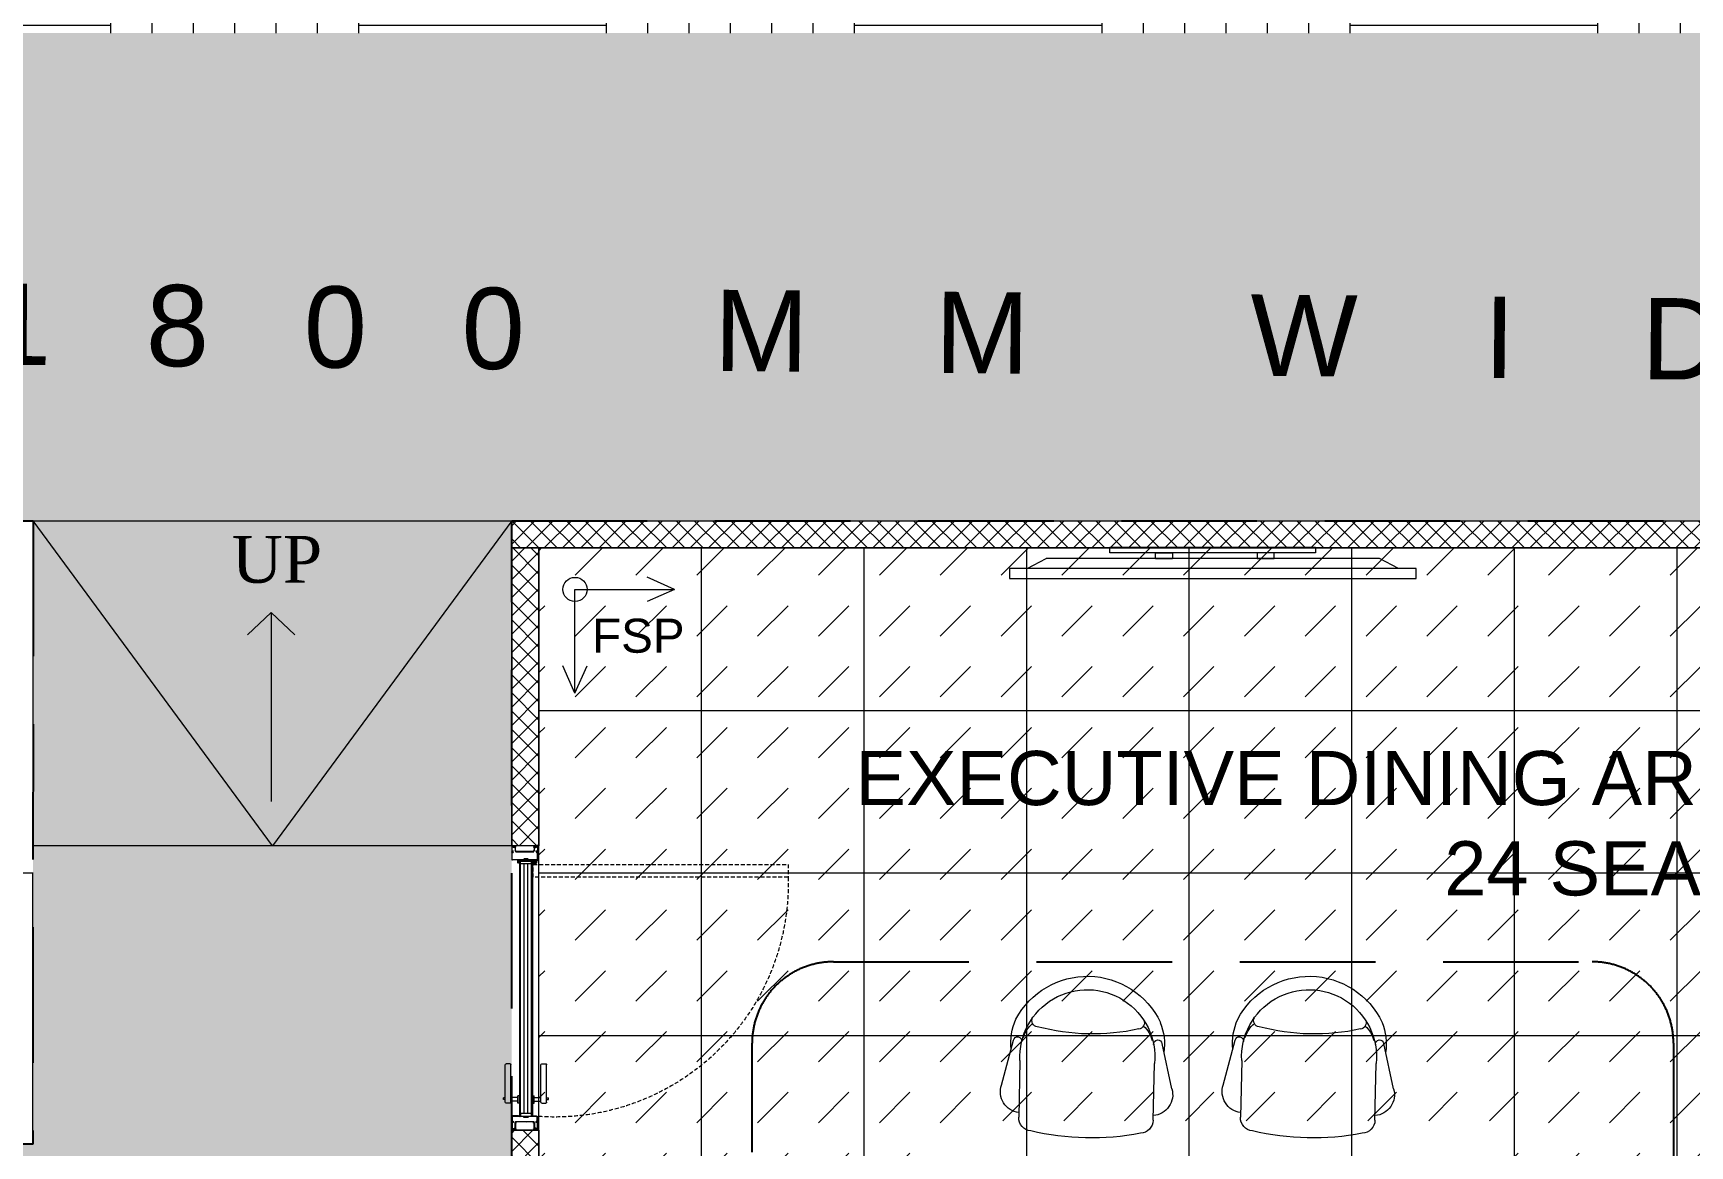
# Model space of a CAD drawing. Header units: millimetres. Extents: x 2335845 to 2509607, y 289014 to 361737.
# Drawn here: x 2351046 to 2357159, y 304695 to 308802 of the extents above; entities that cross this region are included whole.
import ezdxf

# ---------------------------------------------------------------- set-up
doc = ezdxf.new("R2010")
doc.units = ezdxf.units.MM
doc.linetypes.add('DASHED', pattern=[0.75, 0.5, -0.25])
for name, color, linetype, lineweight in [('1-fur', 8, 'Continuous', 0), ('A-DOOR-FULL', 40, 'Continuous', 18), ('A-FURN-LOOSE', 24, 'Continuous', 18), ('AR_01_PARTITION FULL HT', 2, 'Continuous', 25), ('AR_FURNITURE_MODULAR', 20, 'Continuous', 18), ('IN-DOOR', 8, 'Continuous', 0), ('IN-PRTN-FULL', 30, 'Continuous', 20), ('IN-PRTN-HATCH', 8, 'Continuous', 5), ('TOA- AV', 7, 'Continuous', 9), ('TOA-FC-GYPSUM', 250, 'Continuous', 5), ('TOA-FL-CPT-1', 8, 'Continuous', 5), ('TOA-FL-FSP', 8, 'Continuous', 20), ('TOA-FL-TILE-1', 8, 'Continuous', 5), ('TOA-FL-TILE-2', 8, 'Continuous', 5), ('TOA-FL-TILE-3', 8, 'Continuous', 5), ('TOA-RAMP', 8, 'Continuous', 13)]:
    doc.layers.add(name, color=color, linetype=linetype, lineweight=lineweight)
for name, color, linetype in [('FLOOR MARK', 7, 'Continuous'), ('I-FURN', 7, 'Continuous'), ('ROOM TEXT', 3, 'Continuous')]:
    doc.layers.add(name, color=color, linetype=linetype)
doc.styles.add('2MM', font='arial.ttf')
doc.styles.add('ARIAL', font='arial.ttf')
doc.styles.add('GEORGE', font='georgia.ttf')

# ---------------------------------------------------------------- blocks, each defined once
blk = doc.blocks.new('A$C6D3804F5')
at = {"layer": 'A-FURN-LOOSE', "color": 153, "lineweight": 15}
for p, q in [((0.14, 7.58), (1.76, 14.27)), ((25.47, 7.58), (23.85, 14.27)), ((2.81, 2.86), (2.81, 11.28)), ((22.81, 11.28), (22.81, 2.86))]:
    blk.add_line(p, q, dxfattribs=at)
for centre, radius, start, end in [((12.81, 12.01), 12.02, 26.7364, 153.2636), ((12.81, 12), 10.03, 355.8599, 184.1401), ((10.49, 13.94), 9.1, 157.5644, 186.3841), ((5.36, 17.27), 0.915, 153.155, 264.3436), ((20.25, 17.27), 0.915, 275.6564, 26.845), ((15.13, 13.94), 9.1, 353.6159, 22.4356), ((2.38, 14.17), 0.627, 355.4934, 170.3074), ((7.32, 13.66), 4.19, 131.0302, 165.6952), ((12.81, 47.42), 31.96, 256.3606, 283.6394), ((18.3, 13.66), 4.19, 14.3048, 48.9698), ((23.23, 14.17), 0.627, 9.6926, 184.5066), ((3.12, 6.64), 3.12, 162.5119, 264.184), ((22.49, 6.64), 3.12, 275.816, 17.4881), ((4.81, 2.86), 2, 180, 265.3295), ((20.81, 2.86), 2, 274.6705, 0), ((12.81, 38.9), 38.9, 257.8867, 282.1133)]:
    blk.add_arc(centre, radius, start, end, dxfattribs=at)
blk = doc.blocks.new('*U632')
at = {"layer": 'IN-PRTN-HATCH'}
h = blk.add_hatch(dxfattribs=at)
h.set_pattern_fill('ANSI37', color=256, scale=15)
h.set_pattern_definition([(45, (-5303.94, 0), (-33.67596, 33.67596), []), (135, (-5303.94, 0), (-33.67596, -33.67596), [])])
h.paths.add_polyline_path([(-108520.1, -39967.2), (-100346.2, -39967.2), (-100346.2, -39867.2), (-108520.1, -39867.2)])
at = {"layer": 'IN-PRTN-FULL', "elevation": 0}
blk.add_lwpolyline([(-108520.1, -39967.2), (-100346.2, -39967.2), (-100346.2, -39867.2), (-108520.1, -39867.2)], close=True, dxfattribs=at)
blk = doc.blocks.new('*U634')
at = {"layer": 'IN-PRTN-HATCH'}
h = blk.add_hatch(dxfattribs=at)
h.set_pattern_fill('ANSI37', color=256, scale=15)
h.set_pattern_definition([(45, (-14602.78, 0), (-33.67596, 33.67596), []), (135, (-14602.78, 0), (-33.67596, -33.67596), [])])
h.paths.add_polyline_path([(-109632.1, -39967.2), (-108533, -39967.2), (-108533, -39867.2), (-109632.1, -39867.2)])
at = {"layer": 'IN-PRTN-FULL', "elevation": 0}
blk.add_lwpolyline([(-109632.1, -39967.2), (-108533, -39967.2), (-108533, -39867.2), (-109632.1, -39867.2)], close=True, dxfattribs=at)
blk = doc.blocks.new('rub1')
at = {"lineweight": 20}
h = blk.add_hatch(color=8, dxfattribs=at)
h.paths.add_polyline_path([(285.1, 663.6), (284.4, 663.6, 0.06789), (284.3, 663.1), (284, 663.1), (284, 663.6), (283.7, 663.6), (283.7, 662.4), (284, 662.4), (284, 662.9), (284.3, 662.9, 0.066804), (284.4, 662.3), (285.1, 662.3, 0.299446), (285.5, 662.9), (285.5, 663.1, 0.299446)])
h.paths.add_polyline_path([(285.4, 663.1), (285.4, 662.9, -0.365226), (285, 662.5), (284.6, 662.5, -0.12053), (284.6, 663.5), (285, 663.5, -0.209232)], flags=16)
at = {"layer": '1-fur', "color": 8, "lineweight": 20}
for p, q in [((284.4, 663.6), (285.1, 663.6)), ((284.4, 662.3), (285.1, 662.3)), ((284.6, 663.5), (285, 663.5)), ((284.6, 662.5), (285, 662.5)), ((285.4, 663.1), (285.4, 662.9)), ((285.5, 663.1), (285.5, 662.9))]:
    blk.add_line(p, q, dxfattribs=at)
for points in [[(284, 662.9), (284, 662.4), (283.7, 662.4), (283.7, 663.6), (284, 663.6), (284, 663.1)], [(284.3, 663.1), (284, 663.1)], [(284, 662.9), (284.3, 662.9)]]:
    blk.add_lwpolyline(points, dxfattribs=at)
for centre, radius, start, end in [((286.3, 663), 1.99, 160.4255, 175.9608), ((286.3, 663), 1.99, 182.636, 197.9236), ((286.5, 663), 1.99, 165.4708, 192.9616), ((284.8, 662.9), 0.623, 16.2565, 63.5269), ((285, 662.9), 0.413, 282.3178, 2.5719), ((284.9, 663), 0.623, 3.1317, 69.8122), ((284.9, 662.9), 0.623, 290.1878, 356.8683)]:
    blk.add_arc(centre, radius, start, end, dxfattribs=at)
blk = doc.blocks.new('*U695')
at = {"layer": 'IN-DOOR', "color": 8, "ltscale": 2}
for p, q in [((-32.56, 3.81), (-32.56, 4.31)), ((-32.45, 4.42), (-27.72, 4.42)), ((-32.13, 4.42), (-32.13, 4.64)), ((-32.13, 4.64), (-31.89, 4.64)), ((-31.89, 4.42), (-31.89, 4.64)), ((-27.61, 3.81), (-27.61, 4.31)), ((-36, 3.3), (-36, 0)), ((-36, 3.29), (-36, 2.86)), ((-34.92, 3.3), (-35.99, 3.3)), ((-35.98, 2.84), (-35.92, 2.84)), ((-35.96, 3.17), (-35.96, 3.25)), ((-35.95, 3.26), (-34.97, 3.26)), ((-35.91, 2.83), (-35.91, 2.79)), ((-35.9, 2.78), (-35.83, 2.76)), ((-35.82, 2.77), (-35.86, 2.83)), ((-35.85, 2.84), (-35.11, 2.84)), ((-35.09, 2.88), (-35.81, 2.88)), ((-35.09, 2.82), (-35.11, 2.77)), ((-35.09, 2.76), (-34.98, 2.76)), ((-35.04, 2.83), (-35.04, 2.83)), ((-34.93, 2.81), (-35.02, 2.81)), ((-34.96, 3.25), (-34.96, 3.2)), ((-34.96, 2.74), (-34.96, 1.81)), ((-34.94, 3.18), (-34.94, 3.18)), ((-34.91, 3.21), (-34.91, 3.29)), ((-34.91, 0.51), (-34.91, 2.79)), ((-32.56, 2.62), (-32.56, 2.84)), ((-32.56, 2.84), (-31.66, 2.84)), ((-32.56, 2.62), (-31.66, 2.62)), ((-32.45, 3.7), (-27.72, 3.7)), ((-32.34, 2.84), (-32.34, 3.7)), ((-31.87, 2.84), (-31.87, 3.7)), ((-31.66, 2.62), (-31.66, 2.84)), ((-0.79, 3.21), (-0.79, 3.29)), ((-0.79, 0.51), (-0.79, 2.79)), ((-0.78, 3.3), (-0.01, 3.3)), ((-0.77, 2.81), (-0.68, 2.81)), ((-0.76, 3.18), (-0.76, 3.18)), ((-0.75, 3.25), (-0.75, 3.2)), ((-0.74, 2.74), (-0.74, 1.81)), ((-0.05, 3.26), (-0.73, 3.26)), ((-0.61, 2.76), (-0.72, 2.76)), ((-0.67, 2.83), (-0.67, 2.83)), ((-0.62, 2.82), (-0.59, 2.77)), ((-0.61, 2.88), (-0.19, 2.88)), ((-0.15, 2.84), (-0.6, 2.84)), ((-0.18, 2.77), (-0.14, 2.83)), ((-0.1, 2.78), (-0.17, 2.76)), ((-0.09, 2.83), (-0.09, 2.79)), ((-0.02, 2.84), (-0.08, 2.84)), ((-0.04, 3.17), (-0.04, 3.25)), ((0, 3.3), (0, 0)), ((0, 3.29), (0, 2.86)), ((-36, 0.44), (-36, 0.01)), ((-35.99, 0), (-34.92, 0)), ((-35.92, 0.46), (-35.98, 0.46)), ((-35.96, 0.05), (-35.96, 0.13)), ((-34.97, 0.04), (-35.95, 0.04)), ((-35.91, 0.5), (-35.91, 0.47)), ((-35.83, 0.54), (-35.9, 0.51)), ((-35.86, 0.47), (-35.82, 0.53)), ((-35.11, 0.46), (-35.85, 0.46)), ((-35.81, 0.42), (-35.09, 0.42)), ((-35.11, 0.52), (-35.09, 0.48)), ((-34.98, 0.54), (-35.09, 0.54)), ((-35.04, 0.47), (-35.04, 0.47)), ((-35.03, 0.2), (-35.03, 0.14)), ((-35.02, 0.49), (-34.93, 0.49)), ((-35.01, 0.22), (-35.01, 0.22)), ((-35.01, 0.12), (-34.93, 0.12)), ((-34.98, 0.18), (-34.99, 0.2)), ((-34.96, 1.81), (-34.97, 1.8)), ((-34.97, 1.8), (-34.96, 1.79)), ((-34.96, 1.79), (-34.96, 0.56)), ((-34.93, 0.16), (-34.96, 0.16)), ((-34.96, 0.1), (-34.96, 0.05)), ((-34.94, 0.12), (-34.94, 0.12)), ((-34.88, 0.19), (-34.92, 0.17)), ((-34.91, 0.1), (-34.91, 0.02)), ((-34.91, 0.01), (-34.91, 0.09)), ((-34.89, 0), (-34.2, 0)), ((-34.87, 0.08), (-34.85, 0.18)), ((-34.83, 0.06), (-34.85, 0.06)), ((-34.81, 0.05), (-34.82, 0.07)), ((-34.79, 0.07), (-34.8, 0.05)), ((-34.3, 0.06), (-34.77, 0.06)), ((-34.2, 0.81), (-34.2, 0)), ((-32.56, 0.98), (-32.56, 0.77)), ((-32.56, 0.98), (-31.66, 0.98)), ((-32.56, 0.77), (-31.66, 0.77)), ((-32.34, 0.77), (-32.34, -0.1)), ((-31.87, 0.77), (-31.87, -0.1)), ((-31.66, 0.98), (-31.66, 0.77)), ((-1.8, 0), (-1.8, 0.1)), ((-0.81, 0), (-1.8, 0)), ((-1.76, 0.06), (-1.65, 0.06)), ((-1.63, 0.07), (-1.62, 0.05)), ((-1.61, 0.05), (-0.88, 0.07)), ((-0.87, 0.06), (-0.86, 0.06)), ((-0.84, 0.08), (-0.85, 0.18)), ((-0.82, 0.19), (-0.79, 0.17)), ((-0.79, 0.1), (-0.79, 0.02)), ((-0.79, 0.01), (-0.79, 0.09)), ((-0.78, 0.16), (-0.74, 0.16)), ((-0.01, 0), (-0.78, 0)), ((-0.68, 0.49), (-0.77, 0.49)), ((-0.69, 0.12), (-0.77, 0.12)), ((-0.76, 0.12), (-0.76, 0.12)), ((-0.75, 0.1), (-0.75, 0.05)), ((-0.74, 1.81), (-0.73, 1.8)), ((-0.73, 1.8), (-0.74, 1.79)), ((-0.74, 1.79), (-0.74, 0.56)), ((-0.73, 0.04), (-0.05, 0.04)), ((-0.72, 0.54), (-0.62, 0.54)), ((-0.72, 0.18), (-0.71, 0.2)), ((-0.69, 0.22), (-0.69, 0.22)), ((-0.68, 0.2), (-0.68, 0.14)), ((-0.67, 0.47), (-0.67, 0.47)), ((-0.6, 0.52), (-0.62, 0.48)), ((-0.19, 0.42), (-0.61, 0.42)), ((-0.6, 0.46), (-0.15, 0.46)), ((-0.14, 0.47), (-0.18, 0.53)), ((-0.17, 0.54), (-0.1, 0.51)), ((-0.09, 0.5), (-0.09, 0.47)), ((-0.08, 0.46), (-0.02, 0.46)), ((-0.04, 0.05), (-0.04, 0.13)), ((0, 0.44), (0, 0.01)), ((-32.56, -0.21), (-32.56, -0.71)), ((-32.45, -0.1), (-27.72, -0.1)), ((-32.45, -0.82), (-27.72, -0.82)), ((-32.13, -0.82), (-32.13, -1.03)), ((-32.13, -1.03), (-31.89, -1.03)), ((-31.89, -0.82), (-31.89, -1.03)), ((-27.61, -0.21), (-27.61, -0.71))]:
    blk.add_line(p, q, dxfattribs=at)
at = {"layer": 'IN-DOOR', "color": 8, "ltscale": 3}
for p, q in [((-35.03, 3.16), (-35.03, 3.09)), ((-34.93, 3.18), (-35.01, 3.18)), ((-35.01, 3.08), (-35.01, 3.08)), ((-35, 3.09), (-34.98, 3.12)), ((-34.96, 3.13), (-34.93, 3.13)), ((-34.92, 3.13), (-34.9, 3.11)), ((-34.91, 3.28), (-34.91, 3.2)), ((-34.21, 3.3), (-34.89, 3.3)), ((-34.87, 3.12), (-34.87, 3.22)), ((-34.85, 3.24), (-34.83, 3.24)), ((-34.82, 3.23), (-34.81, 3.24)), ((-34.8, 3.24), (-34.79, 3.23)), ((-34.77, 3.24), (-34.3, 3.24)), ((-34.26, 2.56), (-34.27, 2.55)), ((-34.27, 2.55), (-34.26, 2.54)), ((-34.26, 3.2), (-34.26, 2.56)), ((-34.26, 2.54), (-34.26, 2.11)), ((-34.21, 2), (-34.21, 3.14)), ((-34.21, 0.91), (-34.21, 2.7)), ((-1.85, 2), (-1.85, 3.3)), ((-1.85, 3.3), (-0.81, 3.3)), ((-1.85, 0.91), (-1.85, 2.86)), ((-1.8, 3.2), (-1.8, 3.17)), ((-1.8, 3.17), (-1.79, 3.16)), ((-1.79, 3.16), (-1.8, 3.15)), ((-1.8, 3.15), (-1.8, 2.11)), ((-1.65, 3.24), (-1.76, 3.24)), ((-1.62, 3.24), (-1.63, 3.23)), ((-0.88, 3.23), (-1.61, 3.24)), ((-0.86, 3.24), (-0.87, 3.24)), ((-0.84, 3.12), (-0.84, 3.22)), ((-0.79, 3.13), (-0.81, 3.11)), ((-0.79, 3.28), (-0.79, 3.2)), ((-0.74, 3.13), (-0.78, 3.13)), ((-0.77, 3.18), (-0.69, 3.18)), ((-0.71, 3.09), (-0.72, 3.12)), ((-0.69, 3.08), (-0.7, 3.08)), ((-0.68, 3.16), (-0.68, 3.09)), ((-34.4, 2.03), (-34.4, 1.57)), ((-34.3, 2.07), (-34.36, 2.07)), ((-34.35, 1.53), (-34.3, 1.53)), ((-34.34, 1.83), (-34.34, 1.99)), ((-34.34, 1.61), (-34.34, 1.77)), ((-34.31, 2), (-34.23, 1.98)), ((-34.23, 1.62), (-34.31, 1.6)), ((-34.27, 1.04), (-34.28, 1.03)), ((-34.28, 1.01), (-34.27, 1)), ((-34.26, 1.49), (-34.26, 1.05)), ((-34.26, 0.99), (-34.26, 0.1)), ((-34.21, 0.82), (-34.21, 0.85)), ((-34.17, 0.89), (-34.2, 0.9)), ((-34.2, 0.86), (-34.17, 0.84)), ((-2.16, 0.77), (-2.16, 0.88)), ((-2.14, 0.9), (-2.08, 0.88)), ((-1.8, 0.75), (-2.14, 0.75)), ((-2.11, 0.85), (-2.11, 0.82)), ((-2.08, 0.84), (-2.1, 0.86)), ((-2.1, 0.81), (-1.86, 0.81)), ((-1.89, 0.89), (-1.86, 0.9)), ((-1.86, 0.86), (-1.89, 0.84)), ((-1.85, 0.82), (-1.85, 0.85)), ((-1.75, 2), (-1.83, 1.98)), ((-1.83, 1.62), (-1.75, 1.6)), ((-1.8, 1.49), (-1.8, 1.05)), ((-1.8, 0.99), (-1.8, 0.1)), ((-1.79, 1.04), (-1.79, 1.03)), ((-1.79, 1.01), (-1.79, 1)), ((-1.76, 2.07), (-1.7, 2.07)), ((-1.71, 1.53), (-1.76, 1.53)), ((-1.72, 1.83), (-1.72, 1.99)), ((-1.72, 1.61), (-1.72, 1.77)), ((-1.66, 2.03), (-1.66, 1.57))]:
    blk.add_line(p, q, dxfattribs=at)
at = {"layer": 'IN-DOOR', "color": 8, "linetype": 'DASHED'}
blk.add_lwpolyline([(-2.36, 2.73), (-2.36, 34.98), (-4, 34.98), (-4, 2.73)], close=True, dxfattribs=at)
at = {"layer": 'IN-DOOR', "color": 8}
for points in [[(-2.07, 2.62), (-34.21, 2.62), (-34.21, 2.49), (-2.07, 2.49)], [(-2.07, 2.49), (-33.9, 2.49), (-33.9, 1.11), (-2.07, 1.11)], [(-2.07, 0.98), (-34.21, 0.98), (-34.21, 1.11), (-2.07, 1.11)]]:
    blk.add_lwpolyline(points, dxfattribs=at)
for points in [[(-34.21, 2.49), (-33.9, 2.49), (-33.9, 1.11), (-34.21, 1.11)], [(-1.96, 2.49), (-2.28, 2.49), (-2.28, 1.11), (-1.96, 1.11)]]:
    blk.add_lwpolyline(points, close=True, dxfattribs=at)
at = {"layer": 'IN-DOOR', "color": 8, "linetype": 'Continuous', "lineweight": 25}
for points in [[(-1.95, 0.99), (-1.86, 0.99, 0.414214), (-1.85, 1), (-1.85, 2.87, 3.112272), (-2.02, 2.63, -0.513651), (-1.96, 2.59), (-1.96, 1, 0.414214)], [(-2.24, 2.77, 0.414214), (-2.22, 2.77), (-2.2, 2.77, 0.307235), (-2.05, 2.75), (-2.03, 2.73, 0.414214), (-2.02, 2.73), (-1.95, 2.81, 0.414214), (-1.96, 2.82), (-1.97, 2.84, 0.307235), (-2.02, 2.98), (-2.02, 3.01, 0.414214), (-2.03, 3.02), (-2.13, 3.04, 0.414214), (-2.14, 3.03), (-2.14, 3.01, 0.307235), (-2.24, 2.89), (-2.26, 2.88, 0.414214), (-2.27, 2.87)]]:
    blk.add_lwpolyline(points, format="xyb", close=True, dxfattribs=at)
at = {"layer": 'IN-DOOR', "color": 5}
for points in [[(-33.9, 2.02), (-2.28, 2.02)], [(-33.9, 1.58), (-2.28, 1.58)]]:
    blk.add_lwpolyline(points, dxfattribs=at)
at = {"layer": 'IN-DOOR', "color": 8, "linetype": 'DASHED'}
blk.add_arc((-4.8, 5.45), 29.53, 88.4446, 185.2074, dxfattribs=at)
at = {"layer": 'IN-DOOR', "color": 8, "ltscale": 2}
for centre, radius, start, end in [((-32.45, 4.31), 0.108, 90, 180), ((-27.72, 4.31), 0.108, 360, 90), ((-35.99, 3.29), 0.0108, 90, 180), ((-35.98, 2.86), 0.018, 180, 270), ((-35.95, 3.25), 0.0108, 90, 180), ((-35.93, 3.17), 0.0288, 180, 293.5782), ((-35.84, 2.8), 0.353, 84.9915, 103.4121), ((-35.92, 2.83), 0.0108, 360, 90), ((-35.9, 2.79), 0.0108, 180, 250), ((-35.82, 3.04), 0.0648, 81.2602, 348.7398), ((-35.85, 2.83), 0.0108, 90, 200), ((-35.81, 2.91), 0.0288, 115.8419, 270), ((-35.83, 2.77), 0.0108, 250, 20), ((-35.81, 3.13), 0.0252, 261.2602, 81.2602), ((-35.88, 3.13), 0.204, 286.1738, 325.757), ((-35.74, 3.02), 0.0252, 348.7398, 168.7398), ((-35.11, 2.82), 0.018, 360, 90), ((-35.09, 2.77), 0.018, 180, 270), ((-35.09, 2.83), 0.054, 360, 90), ((-35.02, 2.83), 0.018, 180, 270), ((-34.98, 2.74), 0.018, 360, 90), ((-34.97, 3.25), 0.0108, 360, 90), ((-34.94, 3.2), 0.018, 180, 270), ((-34.94, 3.21), 0.0288, 270, 360), ((-34.93, 2.79), 0.018, 360, 90), ((-34.92, 3.29), 0.0108, 360, 90), ((-32.45, 3.81), 0.108, 180, 270), ((-27.72, 3.81), 0.108, 270, 360), ((-0.78, 3.29), 0.0108, 90, 180), ((-0.76, 3.21), 0.0288, 180, 270), ((-0.77, 2.79), 0.018, 90, 180), ((-0.76, 3.2), 0.018, 270, 360), ((-0.73, 3.25), 0.0108, 90, 180), ((-0.72, 2.74), 0.018, 90, 180), ((-0.68, 2.83), 0.018, 270, 360), ((-0.61, 2.83), 0.054, 90, 180), ((-0.6, 2.82), 0.018, 90, 180), ((-0.61, 2.77), 0.018, 270, 360), ((-0.26, 3.02), 0.0252, 11.2602, 191.2602), ((-0.12, 3.13), 0.204, 214.243, 253.8262), ((-0.18, 3.04), 0.0648, 191.2602, 98.7398), ((-0.19, 3.13), 0.0252, 98.7398, 278.7398), ((-0.16, 2.8), 0.353, 76.5878, 95.0085), ((-0.19, 2.91), 0.0288, 270, 64.158), ((-0.17, 2.77), 0.0108, 160, 290), ((-0.15, 2.83), 0.0108, 340, 90), ((-0.1, 2.79), 0.0108, 290, 360), ((-0.08, 2.83), 0.0108, 90, 180), ((-0.07, 3.17), 0.0288, 246.4218, 360), ((-0.05, 3.25), 0.0108, 360, 90), ((-0.02, 2.86), 0.018, 270, 360), ((-0.01, 3.29), 0.0108, 360, 90), ((-35.98, 0.44), 0.018, 90, 180), ((-35.99, 0.01), 0.0108, 180, 270), ((-35.93, 0.13), 0.0288, 66.4218, 180), ((-35.95, 0.05), 0.0108, 180, 270), ((-35.92, 0.47), 0.0108, 270, 360), ((-35.85, 0.41), 0.27, 254.6491, 275.7262), ((-35.9, 0.5), 0.0108, 110, 180), ((-35.84, 0.26), 0.0648, 11.2602, 278.7398), ((-35.85, 0.47), 0.0108, 160, 270), ((-35.81, 0.39), 0.0288, 90, 244.158), ((-35.83, 0.53), 0.0108, 340, 110), ((-35.83, 0.17), 0.0252, 278.7398, 98.7398), ((-35.88, 0.2), 0.173, 28.706, 71.7459), ((-35.75, 0.28), 0.0252, 191.2602, 11.2602), ((-35.09, 0.52), 0.018, 90, 180), ((-35.11, 0.48), 0.018, 270, 360), ((-35.09, 0.47), 0.054, 270, 360), ((-35.02, 0.47), 0.018, 90, 180), ((-35.01, 0.2), 0.018, 90, 180), ((-35.01, 0.14), 0.018, 180, 270), ((-35.01, 0.2), 0.018, 360, 90), ((-34.98, 0.56), 0.018, 270, 360), ((-34.96, 0.18), 0.018, 180, 270), ((-34.97, 0.05), 0.0108, 270, 360), ((-34.94, 0.1), 0.018, 90, 180), ((-34.94, 0.09), 0.0288, 360, 90), ((-34.93, 0.51), 0.018, 270, 360), ((-34.93, 0.18), 0.018, 270, 315), ((-34.93, 0.1), 0.018, 360, 90), ((-34.92, 0.01), 0.0108, 270, 360), ((-34.89, 0.02), 0.018, 180, 270), ((-34.87, 0.18), 0.018, 360, 135), ((-34.85, 0.08), 0.018, 180, 270), ((-34.83, 0.08), 0.018, 270, 315), ((-34.8, 0.04), 0.0108, 45, 135), ((-34.77, 0.08), 0.018, 225, 270), ((-34.3, 0.1), 0.036, 270, 360), ((-1.76, 0.1), 0.036, 180, 270), ((-1.65, 0.08), 0.018, 270, 315), ((-1.62, 0.04), 0.0108, 45, 135), ((-0.87, 0.08), 0.018, 225, 270), ((-0.86, 0.08), 0.018, 270, 360), ((-0.84, 0.18), 0.018, 45, 180), ((-0.81, 0.02), 0.018, 270, 360), ((-0.77, 0.51), 0.018, 180, 270), ((-0.78, 0.18), 0.018, 225, 270), ((-0.76, 0.09), 0.0288, 90, 180), ((-0.77, 0.1), 0.018, 90, 180), ((-0.78, 0.01), 0.0108, 180, 270), ((-0.76, 0.1), 0.018, 360, 90), ((-0.73, 0.05), 0.0108, 180, 270), ((-0.72, 0.56), 0.018, 180, 270), ((-0.74, 0.18), 0.018, 270, 360), ((-0.69, 0.2), 0.018, 90, 180), ((-0.69, 0.2), 0.018, 360, 90), ((-0.69, 0.14), 0.018, 270, 360), ((-0.68, 0.47), 0.018, 360, 90), ((-0.61, 0.47), 0.054, 180, 270), ((-0.62, 0.52), 0.018, 360, 90), ((-0.6, 0.48), 0.018, 180, 270), ((-0.12, 0.2), 0.173, 108.254, 151.294), ((-0.25, 0.28), 0.0252, 168.7398, 348.7398), ((-0.16, 0.26), 0.0648, 261.2602, 168.7398), ((-0.17, 0.17), 0.0252, 81.2602, 261.2602), ((-0.19, 0.39), 0.0288, 295.8419, 90), ((-0.17, 0.53), 0.0108, 70, 200), ((-0.15, 0.41), 0.27, 264.2737, 285.3508), ((-0.15, 0.47), 0.0108, 270, 20), ((-0.1, 0.5), 0.0108, 360, 70), ((-0.08, 0.47), 0.0108, 180, 270), ((-0.07, 0.13), 0.0288, 360, 113.5782), ((-0.05, 0.05), 0.0108, 270, 360), ((-0.02, 0.44), 0.018, 360, 90), ((-0.01, 0.01), 0.0108, 270, 360), ((-32.45, -0.21), 0.108, 90, 180), ((-32.45, -0.71), 0.108, 180, 270), ((-27.72, -0.21), 0.108, 360, 90), ((-27.72, -0.71), 0.108, 270, 360)]:
    blk.add_arc(centre, radius, start, end, dxfattribs=at)
at = {"layer": 'IN-DOOR', "color": 8, "ltscale": 3}
for centre, radius, start, end in [((-35.01, 3.16), 0.018, 90, 180), ((-35.01, 3.09), 0.018, 180, 270), ((-35.01, 3.09), 0.0126, 277.0353, 26.015), ((-34.96, 3.12), 0.018, 90, 180), ((-34.93, 3.2), 0.018, 270, 360), ((-34.93, 3.12), 0.018, 45, 90), ((-34.89, 3.28), 0.018, 90, 180), ((-34.88, 3.12), 0.018, 225, 360), ((-34.85, 3.22), 0.018, 90, 180), ((-34.83, 3.22), 0.018, 45, 90), ((-34.8, 3.25), 0.0108, 225, 315), ((-34.77, 3.22), 0.018, 90, 135), ((-34.3, 3.2), 0.036, 360, 90), ((-34.3, 2.11), 0.036, 270, 360), ((-1.76, 3.2), 0.036, 90, 180), ((-1.76, 2.11), 0.036, 180, 270), ((-1.65, 3.22), 0.018, 45, 90), ((-1.62, 3.25), 0.0108, 225, 315), ((-0.87, 3.22), 0.018, 90, 135), ((-0.86, 3.22), 0.018, 360, 90), ((-0.82, 3.12), 0.018, 180, 315), ((-0.81, 3.28), 0.018, 360, 90), ((-0.77, 3.2), 0.018, 180, 270), ((-0.78, 3.12), 0.018, 90, 135), ((-0.74, 3.12), 0.018, 360, 90), ((-0.7, 3.09), 0.0126, 153.985, 262.9647), ((-0.69, 3.16), 0.018, 360, 90), ((-0.69, 3.09), 0.018, 270, 360), ((-34.36, 2.03), 0.036, 90, 180), ((-34.35, 1.58), 0.0452, 191.7193, 271.6001), ((-34.33, 1.8), 0.018, 134.427, 225.573), ((-34.32, 1.99), 0.018, 75.8258, 180), ((-34.35, 1.83), 0.018, 314.427, 360), ((-34.35, 1.77), 0.018, 360, 45.573), ((-34.32, 1.61), 0.018, 180, 284.1742), ((-34.3, 1.49), 0.036, 360, 90), ((-34.27, 1.02), 0.0108, 135, 225), ((-34.28, 1.05), 0.018, 315, 360), ((-34.28, 0.99), 0.018, 360, 45), ((-34.23, 2), 0.018, 255.8258, 360), ((-34.23, 1.6), 0.018, 360, 104.1742), ((-34.2, 0.91), 0.0108, 180, 270), ((-34.2, 0.85), 0.0108, 90, 180), ((-34.2, 0.82), 0.0108, 180, 270), ((-34.17, 0.86), 0.0216, 270, 90), ((-2.14, 0.88), 0.018, 90, 180), ((-2.14, 0.77), 0.018, 180, 270), ((-2.1, 0.85), 0.0108, 90, 180), ((-2.1, 0.82), 0.0108, 180, 270), ((-2.08, 0.86), 0.0216, 270, 90), ((-1.89, 0.86), 0.0216, 90, 270), ((-1.86, 0.91), 0.0108, 270, 360), ((-1.86, 0.85), 0.0108, 360, 90), ((-1.86, 0.82), 0.0108, 270, 360), ((-1.83, 2), 0.018, 180, 284.1742), ((-1.83, 1.6), 0.018, 75.8258, 180), ((-1.76, 1.49), 0.036, 90, 180), ((-1.78, 1.05), 0.018, 180, 225), ((-1.78, 0.99), 0.018, 135, 180), ((-1.79, 1.02), 0.0108, 315, 45), ((-1.74, 1.99), 0.018, 360, 104.1742), ((-1.74, 1.61), 0.018, 255.8258, 360), ((-1.71, 1.83), 0.018, 180, 225.573), ((-1.73, 1.8), 0.018, 314.427, 45.573), ((-1.71, 1.77), 0.018, 134.427, 180), ((-1.71, 1.58), 0.0452, 268.3999, 348.2806), ((-1.7, 2.03), 0.036, 360, 90)]:
    blk.add_arc(centre, radius, start, end, dxfattribs=at)
at = {"layer": 'IN-DOOR', "color": 8, "lineweight": 20, "extrusion": (0, 0, -1), "xscale": 0.1118615642299428, "yscale": 0.1118615642299428, "zscale": -0.1118615642299429, "rotation": 90.00002373157199}
blk.add_blockref('rub1', (76.13, -30.93), dxfattribs=at)
blk = doc.blocks.new('A$C6B8B4F06')
at = {"layer": 'TOA-FL-FSP', "color": 10, "linetype": 'Continuous', "elevation": 0}
for points in [[(44.8, 0), (44.8, 382.4), (412.6, 382.4)], [(412.6, 382.4), (311.7, 427.3)], [(412.6, 382.4), (311.7, 427.3)], [(412.6, 382.4), (311.7, 337.6)], [(412.6, 382.4), (311.7, 337.6)], [(44.8, 0), (0, 101)], [(44.8, 0), (89.7, 101)]]:
    blk.add_lwpolyline(points, dxfattribs=at)
at = {"layer": 'TOA-FL-FSP', "color": 10, "linetype": 'Continuous'}
blk.add_circle((44.8, 382.4, 0), 44.6, dxfattribs=at)
at = {"layer": 'TOA-FL-FSP', "color": 10, "insert": (107.9, 274.4, 0.2), "char_height": 125.59, "width": 227.67, "attachment_point": 1, "style": 'ARIAL'}
blk.add_mtext('FSP', dxfattribs=at)
blk = doc.blocks.new('*U688')
at = {"layer": 'IN-PRTN-HATCH'}
h = blk.add_hatch(dxfattribs=at)
h.set_pattern_fill('ANSI37', color=256, scale=15)
h.set_pattern_definition([(45, (-13703.726, -7e-10), (-33.67596, 33.67596), []), (135, (-13703.726, -7e-10), (-33.67596, -33.67596), [])])
h.paths.add_polyline_path([(-108733, -39967.2), (-108533, -39967.2), (-108533, -39867.2), (-108733, -39867.2)])
at = {"layer": 'IN-PRTN-FULL', "elevation": 0}
blk.add_lwpolyline([(-108733, -39967.2), (-108533, -39967.2), (-108533, -39867.2), (-108733, -39867.2)], close=True, dxfattribs=at)
blk = doc.blocks.new('A$C60412B90')
at = {"layer": 'TOA- AV', "color": 6}
for p, q in [((-37.2, 55.5), (29.9, 91)), ((1280.2, 55.5), (1213.1, 91)), ((-100, 55.5), (1343, 55.5))]:
    blk.add_line(p, q, dxfattribs=at)
at = {"layer": 'TOA- AV', "color": 30, "true_color": 0xf8991e}
blk.add_line((256.5, 111), (986.5, 111), dxfattribs=at)
for points in [[(986.5, 111), (986.5, 131), (256.5, 131), (256.5, 111)], [(403.4, 91), (464.2, 91)], [(825.1, 91), (764.2, 91)]]:
    blk.add_lwpolyline(points, dxfattribs=at)
at = {"layer": 'TOA- AV', "color": 6}
for points in [[(29.9, 91), (1213.1, 91)], [(1343, 55.5), (1343, 20), (-100, 20), (-100, 55.5)]]:
    blk.add_lwpolyline(points, dxfattribs=at)
at = {"layer": 'TOA- AV', "color": 30, "true_color": 0xf8991e}
for points in [[(403.4, 111), (464.2, 111), (464.2, 91), (403.4, 91)], [(825.1, 111), (764.2, 111), (764.2, 91), (825.1, 91)]]:
    blk.add_lwpolyline(points, close=True, dxfattribs=at)

msp = doc.modelspace()

# ---------------------------------------------------------------- hatches: boundary and pattern name
at = {"layer": 'TOA-FC-GYPSUM'}
h = msp.add_hatch(dxfattribs=at)
h.set_pattern_fill('DASH', color=252, scale=50, angle=45)
h.set_pattern_definition([(45, (90021.14, 24146.98), (0, 224.506403), [158.75, -158.75])])
h.paths.add_polyline_path([(2352911.836, 306901.631), (2357885.726, 306901.631), (2357885.726, 295943.52), (2352911.836, 295943.52)])
h.paths.add_polyline_path([(2354435.794, 297683.73), (2356419.957, 297683.73), (2356419.957, 304786.856), (2354435.794, 304786.856)], flags=16)
at = {"layer": 'TOA-FL-CPT-1', "true_color": 0xc7c8ca}
h = msp.add_hatch(dxfattribs=at)
h.set_pattern_fill('AR-PARQ1', color=9, scale=3)
h.set_pattern_definition([(90, (54538.6, -6708.4), (-914.4, 914.4), [914.4, -914.4]), (90, (54691, -6708.4), (-914.4, 914.4), [914.4, -914.4]), (90, (54843.4, -6708.4), (-914.4, 914.4), [914.4, -914.4]), (90, (54995.8, -6708.4), (-914.4, 914.4), [914.4, -914.4]), (90, (55148.2, -6708.4), (-914.4, 914.4), [914.4, -914.4]), (90, (55300.6, -6708.4), (-914.4, 914.4), [914.4, -914.4]), (90, (55453, -6708.4), (-914.4, 914.4), [914.4, -914.4]), (0, (54538.6, -5794), (914.4, -914.4), [914.4, -914.4]), (0, (54538.6, -5641.6), (914.4, -914.4), [914.4, -914.4]), (0, (54538.6, -5489.2), (914.4, -914.4), [914.4, -914.4]), (0, (54538.6, -5336.8), (914.4, -914.4), [914.4, -914.4]), (0, (54538.6, -5184.4), (914.4, -914.4), [914.4, -914.4]), (0, (54538.6, -5032), (914.4, -914.4), [914.4, -914.4]), (0, (54538.6, -4879.6), (914.4, -914.4), [914.4, -914.4])])
h.paths.add_polyline_path([(2344950.518, 323601.624), (2348044.691, 323601.624), (2348044.691, 308801.624), (2344978.375, 308801.624), (2344983.023, 307001.553), (2351045.878, 307001.608), (2351044.683, 304701.624), (2350244.683, 304670.094), (2350244.683, 294701.624), (2352811.835, 294701.622), (2352811.821, 307001.631), (2405044.683, 307005.059), (2405044.683, 327701.624), (2410595.745, 327701.624), (2410609.803, 329501.624), (2408605.34, 329501.624), (2411484.683, 335301.624), (2408440.262, 335301.624), (2406365.488, 331122.307), (2403244.678, 328001.969), (2403244.795, 325600.805), (2384290.648, 325598.809), (2384290.648, 323607.372), (2375885.176, 323603.528), (2375861.465, 325602.978), (2360226.195, 325602.091), (2360226.052, 334601.937), (2375945.229, 334602.179), (2375945.229, 331031.373), (2376972.789, 331510.903), (2389391.537, 331510.903), (2389391.537, 331810.72), (2389491.628, 331810.72), (2389491.53, 331510.903), (2391791.53, 331510.903), (2391791.531, 333010.881), (2389491.53, 333010.881), (2389491.531, 332710.861), (2389391.537, 332710.861), (2389391.54, 333010.905), (2377622.511, 333011.008), (2377622.511, 336459.845), (2386144.742, 336459.853), (2386144.683, 337701.624), (2376094.699, 337701.624), (2376094.724, 335802.062), (2362938.321, 335802.061), (2362938.326, 340629.119), (2359023.456, 340413.419), (2359023.899, 325602.053), (2352244.614, 325602.052), (2352244.655, 339888.472), (2350244.683, 339753.79), (2350259.797, 327701.624), (2351044.683, 327701.624), (2351043.518, 325401.69), (2344945.863, 325401.675)])
h.paths.add_polyline_path([(2365719.683, 323601.624), (2395044.683, 323601.624), (2395044.683, 322741.298), (2398494.622, 322751.666), (2398494.622, 323601.624), (2403544.687, 323601.624), (2403544.687, 308801.634), (2365719.683, 308801.634)], flags=16)
h.paths.add_polyline_path([(2349719.689, 323601.683), (2365719.683, 323601.683), (2365719.683, 308801.624), (2349719.689, 308801.624)], flags=16)
h = msp.add_hatch(dxfattribs=at)
h.set_pattern_fill('AR-PARQ1', color=9, scale=3)
h.set_pattern_definition([(90, (90021.1, 24147), (-914.4, 914.4), [914.4, -914.4]), (90, (90173.5, 24147), (-914.4, 914.4), [914.4, -914.4]), (90, (90325.9, 24147), (-914.4, 914.4), [914.4, -914.4]), (90, (90478.3, 24147), (-914.4, 914.4), [914.4, -914.4]), (90, (90630.7, 24147), (-914.4, 914.4), [914.4, -914.4]), (90, (90783.1, 24147), (-914.4, 914.4), [914.4, -914.4]), (90, (90935.5, 24147), (-914.4, 914.4), [914.4, -914.4]), (0, (90021.1, 25061.4), (914.4, -914.4), [914.4, -914.4]), (0, (90021.1, 25213.8), (914.4, -914.4), [914.4, -914.4]), (0, (90021.1, 25366.2), (914.4, -914.4), [914.4, -914.4]), (0, (90021.1, 25518.6), (914.4, -914.4), [914.4, -914.4]), (0, (90021.1, 25671), (914.4, -914.4), [914.4, -914.4]), (0, (90021.1, 25823.4), (914.4, -914.4), [914.4, -914.4]), (0, (90021.1, 25975.8), (914.4, -914.4), [914.4, -914.4])])
h.paths.add_polyline_path([(2349719.689, 313757.658), (2357219.693, 313757.658), (2357219.693, 308801.624), (2349719.689, 308801.624)])
at = {"layer": 'TOA-FL-TILE-3'}
h = msp.add_hatch(dxfattribs=at)
h.set_pattern_fill('_USER', color=253, scale=600, double=1, pattern_type=0)
h.set_pattern_definition([(0, (2357985.7, 306901.64), (0, 600), []), (90, (2357985.7, 306901.64), (-600, 4e-14), [])])
h.paths.add_polyline_path([(2367585.714, 306904.403), (2360985.727, 306903.711), (2360985.727, 302699.07), (2367585.714, 302699.763)], flags=17)
edge = h.paths.add_edge_path(flags=16)
edge.add_line((2361443.619, 301499.697), (2375246.92, 301499.697))
edge.add_arc((2374696.248, 301062.795), 702.939, 11.2305438, 38.4284407, ccw=False)
edge.add_line((2375385.727, 301199.697), (2375385.727, 295200.745))
edge.add_arc((2375087.434, 295199.933), 298.294, -90.1357827, 0.1559458, ccw=False)
edge.add_line((2375086.727, 294901.64), (2361443.619, 294900.745))
edge.add_arc((2361668.237, 295743.023), 871.714, 218.4683474, 255.0678575, ccw=False)
edge.add_line((2360985.727, 295200.745), (2360985.727, 301199.697))
edge.add_arc((2361668.237, 300657.419), 871.714, 104.9321425, 141.5316526, ccw=False)
h.paths.add_polyline_path([(2385585.726, 306901.625), (2384044.683, 306901.625), (2384044.683, 304701.624), (2372044.683, 304701.624), (2372044.682, 306901.61), (2370585.713, 306901.625), (2370585.714, 302691.494), (2385585.728, 302691.494)], flags=16)
h.paths.add_polyline_path([(2388585.727, 306905.815), (2395185.714, 306905.815), (2395185.714, 302735.166), (2388585.727, 302735.166)], flags=17)
edge = h.paths.add_edge_path(flags=16)
edge.add_line((2381085.727, 294901.64), (2395185.727, 294901.637))
edge.add_line((2395185.727, 294901.637), (2395185.727, 301214.879))
edge.add_arc((2394379.187, 300406.596), 1141.854, 45.0618798, 73.270422)
edge.add_line((2394707.875, 301500.119), (2381061.98, 301500.699))
edge.add_arc((2381085.982, 301201.086), 300.572, 94.5801913, 177.3698138)
edge.add_line((2380785.727, 301214.879), (2380785.727, 295219.957))
edge.add_arc((2381114.134, 295228.94), 328.53, 181.5667235, 265.0395689)
edge = h.paths.add_edge_path(flags=16)
edge.add_line((2396947.437, 304501.637), (2403023.991, 304501.637))
edge.add_arc((2403124.87, 304939.657), 449.487, 257.0306227, 388.1366233)
edge.add_line((2403585.714, 305151.624), (2403585.714, 306900.873))
edge.add_line((2403585.714, 306900.873), (2396385.713, 306901.631))
edge.add_line((2396385.713, 306901.631), (2396385.715, 305151.624))
edge.add_arc((2396864.29, 304997.497), 502.782, 162.1486296, 279.5188754)
h.paths.add_polyline_path([(2396385.714, 294901.64), (2396385.714, 301501.637), (2403585.713, 301501.637), (2403585.713, 294901.637)], flags=16)
edge = h.paths.add_edge_path()
edge.add_line((2357985.714, 306901.626), (2357985.73, 303901.639))
edge.add_line((2357985.73, 303901.639), (2359785.722, 303901.635))
edge.add_line((2359785.722, 303901.635), (2359785.714, 295501.637))
edge.add_line((2359785.714, 295501.637), (2357885.725, 295501.637))
edge.add_line((2357885.725, 295501.637), (2357884.218, 295843.515))
edge.add_line((2357884.218, 295843.515), (2352910.328, 295843.52))
edge.add_line((2352910.328, 295843.52), (2352911.835, 294601.622))
edge.add_line((2352911.835, 294601.622), (2351044.683, 294601.622))
edge.add_line((2351044.683, 294601.622), (2351044.683, 293701.624))
edge.add_line((2351044.683, 293701.624), (2350244.683, 293701.624))
edge.add_line((2350244.683, 293701.624), (2350244.683, 291915.217))
edge.add_arc((2372334.758, -28802.036), 321477.103, 83.98092871, 93.94014429, ccw=False)
edge.add_line((2406044.683, 290902.779), (2406044.683, 296951.624))
edge.add_line((2406044.683, 296951.624), (2405044.683, 296951.624))
edge.add_line((2405044.683, 296951.624), (2405044.633, 306905.059))
edge.add_line((2405044.633, 306905.059), (2387537.951, 306905.039))
edge.add_line((2387537.951, 306905.039), (2387537.947, 307005.814))
edge.add_line((2387537.947, 307005.814), (2386486.979, 307003.831))
edge.add_line((2386486.979, 307003.831), (2386485.042, 306905.037))
edge.add_line((2386485.042, 306905.037), (2384044.683, 306905.035))
edge.add_line((2384044.683, 306905.035), (2384044.684, 305701.624))
edge.add_line((2384044.684, 305701.624), (2383044.683, 305701.624))
edge.add_line((2383044.683, 305701.624), (2383044.683, 304801.624))
edge.add_line((2383044.683, 304801.624), (2373044.683, 304801.624))
edge.add_line((2373044.683, 304801.624), (2373044.683, 305701.624))
edge.add_line((2373044.683, 305701.624), (2372044.683, 305701.624))
edge.add_line((2372044.683, 305701.624), (2372044.682, 306901.628))
edge.add_line((2372044.682, 306901.628), (2369610.529, 306901.551))
edge.add_line((2369610.529, 306901.551), (2369610.532, 307002.744))
edge.add_line((2369610.532, 307002.744), (2368560.531, 307002.665))
edge.add_line((2368560.531, 307002.665), (2368560.527, 306901.51))
edge.add_line((2368560.527, 306901.51), (2357985.714, 306901.644))
h = msp.add_hatch(dxfattribs=at)
h.set_pattern_fill('_USER', color=253, scale=600, angle=90, double=1, pattern_type=0)
h.set_pattern_definition([(90, (2352911.84, 306901.63), (-600, 4e-14), []), (180, (2352911.84, 306901.63), (-7e-14, -600), [])])
h.paths.add_polyline_path([(2352911.836, 306901.631), (2357885.726, 306901.631), (2357885.726, 295943.52), (2352911.836, 295943.52)])

# ---------------------------------------------------------------- linework, layer by layer
at = {"const_width": 5}
msp.add_lwpolyline([(2408344.683, 341505.727, 0.02643364), (2350244.683, 339753.79), (2350261.051, 326701.624), (2344944.683, 326701.624), (2344944.683, 305701.701), (2351044.677, 305701.666), (2351044.683, 304701.624), (2350244.683, 304701.624), (2350244.683, 291915.217, -0.04453992), (2406044.683, 290902.779)], format="xyb", dxfattribs=at)
at = {"layer": 'AR_FURNITURE_MODULAR', "elevation": 0}
msp.add_lwpolyline([(2357885.714, 306901.631), (2352911.836, 306901.631), (2352911.836, 306301.631), (2357885.714, 306301.631)], close=True, dxfattribs=at)
at = {"layer": 'FLOOR MARK', "color": 8, "linetype": 'DASHED', "ltscale": 1000}
msp.add_lwpolyline([(2344950.518, 323601.624), (2348044.691, 323601.624), (2348044.691, 308801.624), (2344944.683, 308801.624), (2344944.683, 307001.553), (2351045.878, 307001.608), (2351044.683, 304701.624), (2350244.683, 304701.624), (2350244.683, 294701.624), (2352811.835, 294701.622), (2352811.821, 307001.631), (2405044.706, 307001.633)], dxfattribs=at)
at = {"layer": 'FLOOR MARK', "color": 8, "linetype": 'DASHED', "ltscale": 1000, "elevation": 0}
msp.add_lwpolyline([(2353998.803, 305374.139), (2356798.759, 305374.139, -0.41421356), (2357098.759, 305074.139), (2357098.759, 297171.013, -0.41628978), (2356798.759, 296874.013), (2353998.803, 296874.013, -0.41628978), (2353698.803, 297171.013), (2353698.803, 305074.139, -0.41421356)], format="xyb", close=True, dxfattribs=at)
at = {"layer": 'TOA-FL-TILE-1', "elevation": 0}
msp.add_lwpolyline([(2352911.836, 306901.631), (2357885.726, 306901.631), (2357885.726, 295943.52), (2352911.836, 295943.52)], close=True, dxfattribs=at)
at = {"layer": 'TOA-RAMP', "color": 8, "ltscale": 1000, "elevation": 0}
msp.add_lwpolyline([(2351045.895, 307001.631), (2352811.835, 307001.631), (2352811.835, 305802.575), (2351045.895, 305802.575)], close=True, dxfattribs=at)
at = {"layer": 'TOA-RAMP', "color": 8, "ltscale": 1000}
for points in [[(2352811.821, 307001.631), (2351928.865, 305802.575), (2351045.895, 307001.631)], [(2351924.183, 306662.795), (2351837.015, 306580.491)], [(2351924.183, 306662.795), (2351924.183, 305965.194)], [(2351924.183, 306662.795), (2352011.351, 306580.491)]]:
    msp.add_lwpolyline(points, dxfattribs=at)

# ---------------------------------------------------------------- block references
at = {"layer": 'A-DOOR-FULL', "linetype": 'Continuous', "xscale": -29.1666477582281, "yscale": 29.1666477582281, "zscale": 29.1666477582281, "rotation": 270.0001034657424}
msp.add_blockref('*U695', (2352811.82, 305802.575), dxfattribs=at)
at = {"layer": 'A-FURN-LOOSE', "xscale": -24.82937958960548, "yscale": 24.82937958960548, "zscale": 24.82937958960548, "rotation": 358.7233276717857}
for p in [(2355247.203, 304717.113, 0), (2356065.45, 304717.113, 0)]:
    msp.add_blockref('A$C6D3804F5', p, dxfattribs=at)
at = {"layer": 'AR_01_PARTITION FULL HT', "xscale": -1}
for name, p, rotation in [('*U632', (2461331.98, 267034.554, 0), 180.0000640539902), ('*U634', (2312944.759, 197269.484, 0), 90.00006405399012), ('*U688', (2312944.759, 196019.13, 0), 90.00006405399012)]:
    msp.add_blockref(name, p, dxfattribs=dict(at, rotation=rotation))
at = {"layer": 'TOA- AV', "color": 0, "xscale": -1.039501039500585, "yscale": 1.039501039500585, "zscale": 1.039501039500585, "rotation": 2.868632515529157e-05}
msp.add_blockref('A$C60412B90', (2356044.826, 306767.843, 0), dxfattribs=at)
at = {"layer": 'TOA-FL-TILE-2'}
msp.add_blockref('A$C6B8B4F06', (2353000.514, 306366.057, 0), dxfattribs=at)

# ---------------------------------------------------------------- texts
at = {"layer": 'I-FURN', "insert": (2348996.111, 307590.534), "char_height": 300, "width": 16925.28892, "attachment_point": 7, "rotation": 359.4961374, "style": 'ARIAL'}
msp.add_mtext('\\pi1882.69903;1   8   0   0      M    M       W    I    D    E      P     A     S     S     A     G    E', dxfattribs=at)
at = {"layer": 'ROOM TEXT', "insert": (2357557.622, 306152.427, 0), "char_height": 200, "width": 3708.67841, "attachment_point": 3, "style": '2MM'}
msp.add_mtext('EXECUTIVE DINING AREA\\P24 SEATS', dxfattribs=at)
at = {"layer": 'TOA-RAMP', "color": 8, "ltscale": 1000, "insert": (2352112.36, 306945.867), "char_height": 172.8, "width": 636.21886, "attachment_point": 3, "style": 'GEORGE'}
msp.add_mtext('UP', dxfattribs=at)

doc.saveas('drawing.dxf')
